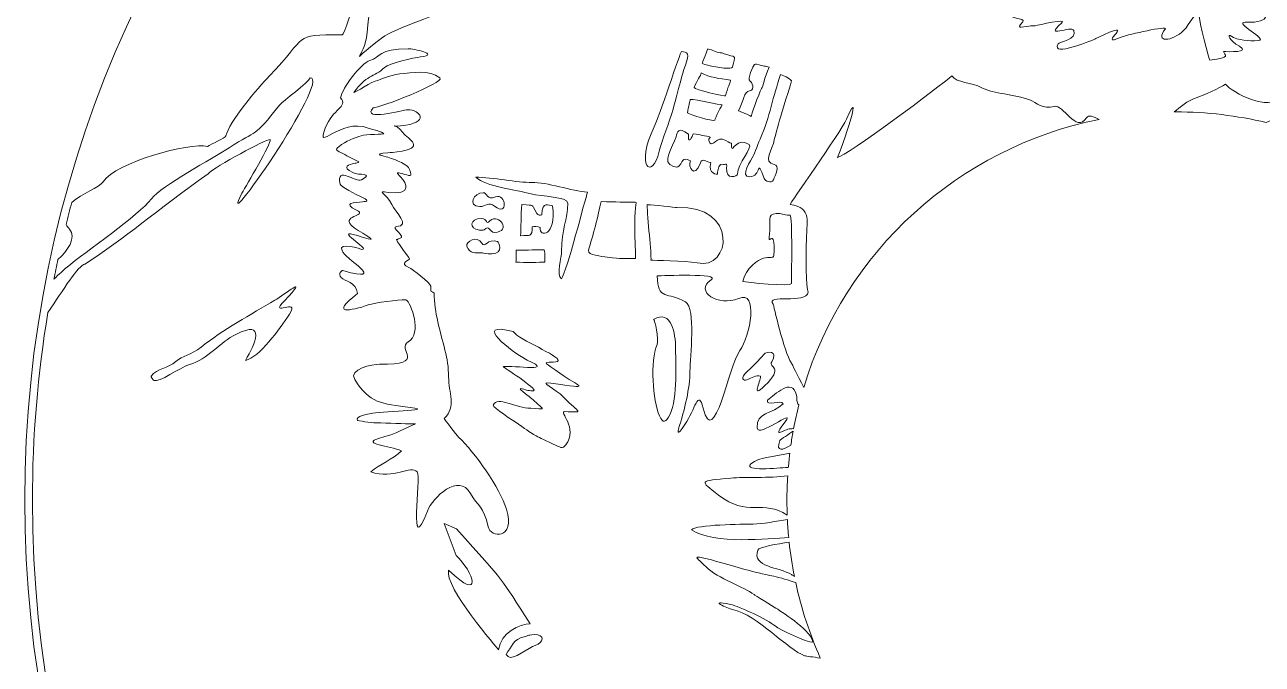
# Model space of a CAD drawing. Header units: inches. Extents: x 50 to 350, y -350 to -50.
# Drawn here: x 50 to 211.3, y -221.4 to -138 of the extents above; entities that cross this region are included whole.
import ezdxf

# ---------------------------------------------------------------- set-up
doc = ezdxf.new("R2010")
doc.units = ezdxf.units.IN
doc.header["$MEASUREMENT"] = 0
doc.layers.add('Layer 1', color=7, linetype='Continuous')

msp = doc.modelspace()

# ---------------------------------------------------------------- linework, layer by layer
at = {"layer": 'Layer 1', "lineweight": 0}
for points, knots in [([(350, -200), (350, -282.84), (282.84, -350), (200, -350), (117.16, -350), (50, -282.84), (50, -200), (50, -117.16), (117.16, -50), (200, -50), (282.84, -50), (350, -117.16), (350, -200)], [0, 0, 0, 0, 1, 1, 1, 2, 2, 2, 3, 3, 3, 4, 4, 4, 4]), ([(200, -149.38), (199.93, -149.38), (199.86, -149.39), (199.8, -149.39), (200.62, -148.73), (201.47, -147.95), (202.79, -147.51), (203.52, -147.26), (205.83, -146.22), (206.49, -145.77), (207.36, -146.89), (212.32, -149.42), (213.56, -147.45), (213.85, -146.98), (218.53, -143.64), (219.02, -143.57), (219.03, -143.57), (220.96, -141.99), (221.45, -141.77), (224.22, -140.52), (220.14, -141.86), (220.33, -137.75), (220.33, -137.74), (221.24, -135.93), (221.68, -138.27), (221.89, -139.42), (223.3, -140.72), (223.94, -139.05), (224.04, -138.79), (225.84, -137.73), (226.37, -136.82), (226.48, -136.8), (229.15, -136.02), (229.43, -135.74), (229.67, -135.49), (229.7, -135.53), (229.93, -135.36), (231.18, -135.05), (234.56, -132.42), (237.17, -131.75), (240.17, -130.98), (240.8, -128.04), (241.65, -127.51), (243.08, -126.62), (245.55, -122.8), (244.17, -121.81), (244, -121.68), (244.52, -119.76), (241.66, -120.27), (238.63, -120.8), (239.54, -125.08), (231.19, -125.08), (229.72, -125.08), (228.67, -123), (229.59, -121.69), (230.55, -120.34), (232.01, -114.36), (229.43, -115.13), (226.68, -115.95), (226.05, -121.11), (224.28, -123.37), (222.84, -125.21), (221.68, -125.91), (220.05, -127.56), (219.09, -128.53), (219.34, -129.09), (217.71, -129.09), (213.7, -126.6), (209.32, -131.68), (205.09, -132.67), (202.79, -133.2), (204.06, -133.09), (203.5, -133.69), (201.12, -133.35), (198.45, -133.91), (196.22, -133.12), (194.68, -132.58), (191.07, -133.48), (189.77, -132.48), (189.57, -132.34), (189.57, -132.34), (189.38, -132.23), (188.6, -132.25), (188.29, -129.91), (183.07, -129.91), (181.11, -129.91), (181.63, -128.48), (179.7, -128.41), (179.58, -128.41), (179.54, -128.36), (179.47, -128.28), (179.22, -124), (174.31, -119.57), (172.05, -116.55), (168.95, -112.4), (162.31, -112.68), (162.12, -111.41), (161.91, -109.95), (160.86, -112.4), (161.24, -109.2), (161.28, -108.87), (160.74, -108.38), (160.48, -108.04), (160.23, -107.17), (158.35, -108.29), (157.46, -108.29), (156.07, -108.29), (159, -107.14), (159.56, -107.05), (160.01, -106.99), (161.19, -106.66), (161.52, -106.44), (163.69, -105.8), (162.67, -105.52), (165.52, -105.13), (165.83, -105.08), (167.25, -105.08), (168.16, -105.05), (168.48, -105.04), (169.02, -105.06), (168.43, -104.61), (166.56, -103.19), (167.73, -102.23), (167.85, -100.92), (167.65, -100.06), (168.14, -97.25), (168.67, -96.49), (168.72, -96.41), (168.86, -93.37), (169.33, -92.22), (169.55, -91.71), (170.39, -87.4), (170.03, -87.08), (170.14, -85.37), (168.94, -84.9), (168.85, -84.5), (168.49, -84.23), (166.97, -82.38), (166.97, -82.15), (166.97, -79.09), (166.35, -73.59), (164.46, -71.27), (163.82, -69.83), (161.35, -68.67), (160.03, -66.82), (159.47, -66.04), (156.71, -64.75), (155.78, -64.56), (155.78, -64.56), (155.62, -64.51), (155.62, -64.51), (152.94, -63.57), (141.72, -64.73), (138.92, -66.89), (138.38, -67.3), (137.2, -67.45), (136.62, -68.98), (136.48, -69.34), (136.01, -69.82), (135.94, -70.33), (135.6, -70.65), (134.2, -75.21), (134.25, -76.03), (134.25, -76.05), (133.87, -78.67), (133.87, -79.54), (133.87, -81.44), (133.37, -82.67), (133.37, -84.56), (131.97, -85.37), (127.71, -95.84), (126.03, -98.44), (123.8, -101.91), (127.49, -100.71), (122.05, -101.89), (120.64, -102.2), (120.47, -104), (116.21, -103.74), (113.93, -103.61), (110.61, -104.21), (109.4, -106.37), (108.59, -107.81), (105.8, -109.32), (104.74, -111.4), (104.74, -111.4), (104.54, -111.64), (104.54, -111.64), (101.58, -110.98), (97.92, -121.19), (97.08, -122.17), (96.94, -122.34), (97.02, -122.34), (97.02, -122.67), (95.24, -125.39), (92.09, -139.34), (91.35, -139.34), (84.7, -139.34), (87.11, -139.36), (81.86, -144.71), (80.5, -146.1), (76.52, -150.82), (76.22, -152.52), (76.18, -152.73), (74.18, -153.65), (73.83, -153.88), (71.46, -153.32), (61.9, -155.96), (60.2, -158.5), (59.72, -159.21), (57.49, -160.04), (56.13, -161.19), (55.87, -162.15), (55.62, -163.12), (55.38, -164.08), (55.5, -164.27), (55.65, -164.47), (55.84, -164.67), (56.8, -165.7), (55.54, -167.63), (54.33, -168.63), (54.15, -169.49), (53.97, -170.35), (53.8, -171.21), (54.47, -170.55), (55.05, -170), (55.51, -169.61), (57.84, -167.69), (64.94, -162.83), (66.5, -160.73), (67.86, -159.02), (74.44, -155.48), (76.65, -154.06), (80.42, -151.62), (79.72, -152.91), (83.22, -148.5), (83.66, -147.94), (86.95, -145.6), (87.19, -144.93), (90.06, -144.93), (74.75, -166.84), (78.31, -159.98), (78.88, -158.87), (82.22, -153.47), (81.97, -152.99), (81.49, -152.9), (74.83, -156.51), (73.89, -157.45), (66.93, -162.42), (63.15, -165.77), (57.85, -169.25), (57.01, -169.34), (55.03, -172.56), (53.02, -175.55), (51.69, -183.52), (51, -191.7), (51, -200.04), (51, -282.33), (117.71, -349.04), (200, -349.04), (241.35, -349.04), (278.76, -332.2), (305.76, -305), (304.97, -302.41), (304.53, -299.19), (304.63, -295.51), (304.05, -294.42), (302.83, -273.85), (307.5, -281.7), (311.04, -287.64), (304.17, -291.64), (311.88, -290.77), (312.49, -287.99), (311.46, -286.5), (311.2, -286.22), (310.75, -285.74), (309.82, -279.72), (307.92, -276.14), (305.04, -270.73), (319.64, -282.64), (320.07, -285.08), (320.41, -286.94), (321.16, -286.87), (323.38, -283.6), (325.04, -281.14), (326.64, -278.64), (328.16, -276.09), (329.17, -274.39), (329.69, -273.79), (328.44, -273.23), (325.52, -271.95), (320.25, -270.16), (318.31, -268.11), (318.89, -267.16), (322.95, -264.5), (324.7, -264.37), (328.67, -264.08), (331.49, -263.79), (334.47, -264.29), (335.24, -262.7), (337.15, -258.9), (338.16, -255.94), (338.89, -253.83), (339.34, -252.21), (337.75, -251.84), (336.8, -251.63), (335.69, -251.39), (334.47, -251.45), (330.81, -251.62), (330.92, -249.05), (328.02, -252.83), (328.01, -252.84), (326.47, -253.82), (325.24, -254.57), (320.66, -257.4), (321, -248.42), (316.28, -255.1), (314.38, -257.8), (312.43, -260.29), (309.33, -261.62), (305.9, -263.1), (303.73, -266.3), (303.67, -263.42), (305.01, -260.07), (310.81, -256.43), (306.68, -257.58), (303.37, -258.5), (298.03, -262.98), (300.05, -259.62), (300.05, -259.57), (305.15, -255.62), (305.75, -254.41), (307.21, -251.52), (316.95, -249.99), (319.75, -248.81), (323.55, -247.21), (322.89, -247.78), (323.1, -248.1), (324.04, -249.51), (326.7, -247.14), (328.48, -247.06), (333.36, -246.83), (330.29, -244.72), (334.46, -246.82), (335.59, -247.39), (338.42, -246.65), (340.2, -247), (341.38, -247.23), (341.57, -246.77), (342.56, -243.52), (346.75, -229.77), (349, -215.17), (349, -200.04), (349, -170.79), (340.57, -143.51), (326, -120.5), (326, -120.5), (326.87, -139.41), (326.87, -139.41), (326.87, -139.41), (325.02, -139.99), (325.02, -139.99), (325.02, -139.99), (323.98, -117.38), (323.98, -117.38), (319.15, -110.16), (313.71, -103.38), (307.74, -97.12), (307.74, -97.12), (306.31, -97.13), (306.31, -97.13), (306.31, -97.13), (308.06, -144.17), (308.06, -144.17), (308.06, -144.17), (321.07, -145.8), (321.07, -145.8), (321.07, -145.8), (296.44, -147.19), (296.44, -147.19), (296.44, -147.19), (305.04, -144.41), (305.04, -144.41), (305.04, -144.41), (305.73, -143.13), (305.73, -143.13), (305.73, -143.13), (303.99, -95.85), (303.99, -95.85), (303.99, -95.85), (293.07, -97.82), (293.07, -97.82), (293.07, -97.82), (293.89, -134.88), (293.89, -134.88), (293.89, -134.88), (292.61, -136.04), (292.61, -136.04), (292.61, -136.04), (291.21, -102.01), (291.21, -102.01), (291.21, -102.01), (280.64, -101.19), (280.64, -101.19), (280.64, -101.19), (281.46, -138.25), (281.46, -138.25), (281.46, -138.25), (269.03, -138.95), (269.03, -138.95), (269.03, -138.95), (269.49, -137.78), (269.49, -137.78), (269.49, -137.78), (278.67, -137.09), (278.67, -137.09), (278.67, -137.09), (278.59, -116.18), (278.59, -116.18), (278.59, -116.18), (265.83, -114.2), (265.83, -114.2), (265.83, -114.2), (266.24, -133.49), (266.24, -133.49), (266.24, -133.49), (264.84, -133.02), (264.84, -133.02), (264.84, -133.02), (264.29, -123.73), (264.29, -123.73), (264.29, -123.73), (255.49, -124.71), (255.49, -124.71), (255.49, -124.71), (255.28, -140.86), (255.28, -140.86), (255.28, -140.86), (253.79, -139.12), (253.79, -139.12), (253.79, -139.12), (253.76, -126.87), (253.76, -126.87), (253.76, -126.87), (246.01, -126.17), (246.01, -126.17), (246.01, -126.17), (245.5, -144.99), (245.5, -144.99), (245.5, -144.99), (244.06, -143.83), (244.06, -143.83), (244.06, -143.83), (244.17, -138.42), (244.17, -138.42), (244.17, -138.42), (232.61, -139.75), (232.61, -139.75), (232.61, -139.75), (232.32, -142.55), (232.32, -142.55), (232.32, -142.55), (228.89, -147.48), (228.89, -147.48), (228.89, -147.48), (219.31, -147.54), (219.31, -147.54), (219.31, -147.54), (211.81, -150.77), (211.81, -150.77), (208.02, -149.87), (204.07, -149.38), (200, -149.38), (200, -149.38), (200, -149.38), (200, -149.38)], [0, 0, 0, 0, 1, 1, 1, 2, 2, 2, 3, 3, 3, 4, 4, 4, 5, 5, 5, 6, 6, 6, 7, 7, 7, 8, 8, 8, 9, 9, 9, 10, 10, 10, 11, 11, 11, 12, 12, 12, 13, 13, 13, 14, 14, 14, 15, 15, 15, 16, 16, 16, 17, 17, 17, 18, 18, 18, 19, 19, 19, 20, 20, 20, 21, 21, 21, 22, 22, 22, 23, 23, 23, 24, 24, 24, 25, 25, 25, 26, 26, 26, 27, 27, 27, 28, 28, 28, 29, 29, 29, 30, 30, 30, 31, 31, 31, 32, 32, 32, 33, 33, 33, 34, 34, 34, 35, 35, 35, 36, 36, 36, 37, 37, 37, 38, 38, 38, 39, 39, 39, 40, 40, 40, 41, 41, 41, 42, 42, 42, 43, 43, 43, 44, 44, 44, 45, 45, 45, 46, 46, 46, 47, 47, 47, 48, 48, 48, 49, 49, 49, 50, 50, 50, 51, 51, 51, 52, 52, 52, 53, 53, 53, 54, 54, 54, 55, 55, 55, 56, 56, 56, 57, 57, 57, 58, 58, 58, 59, 59, 59, 60, 60, 60, 61, 61, 61, 62, 62, 62, 63, 63, 63, 64, 64, 64, 65, 65, 65, 66, 66, 66, 67, 67, 67, 68, 68, 68, 69, 69, 69, 70, 70, 70, 71, 71, 71, 72, 72, 72, 73, 73, 73, 74, 74, 74, 75, 75, 75, 76, 76, 76, 77, 77, 77, 78, 78, 78, 79, 79, 79, 80, 80, 80, 81, 81, 81, 82, 82, 82, 83, 83, 83, 84, 84, 84, 85, 85, 85, 86, 86, 86, 87, 87, 87, 88, 88, 88, 89, 89, 89, 90, 90, 90, 91, 91, 91, 92, 92, 92, 93, 93, 93, 94, 94, 94, 95, 95, 95, 96, 96, 96, 97, 97, 97, 98, 98, 98, 99, 99, 99, 100, 100, 100, 101, 101, 101, 102, 102, 102, 103, 103, 103, 104, 104, 104, 105, 105, 105, 106, 106, 106, 107, 107, 107, 108, 108, 108, 109, 109, 109, 110, 110, 110, 111, 111, 111, 112, 112, 112, 113, 113, 113, 114, 114, 114, 115, 115, 115, 116, 116, 116, 117, 117, 117, 118, 118, 118, 119, 119, 119, 120, 120, 120, 121, 121, 121, 122, 122, 122, 123, 123, 123, 124, 124, 124, 125, 125, 125, 126, 126, 126, 127, 127, 127, 128, 128, 128, 129, 129, 129, 130, 130, 130, 131, 131, 131, 132, 132, 132, 133, 133, 133, 134, 134, 134, 135, 135, 135, 136, 136, 136, 137, 137, 137, 138, 138, 138, 139, 139, 139, 140, 140, 140, 141, 141, 141, 142, 142, 142, 143, 143, 143, 144, 144, 144, 145, 145, 145, 146, 146, 146, 147, 147, 147, 148, 148, 148, 149, 149, 149, 150, 150, 150, 151, 151, 151, 152, 152, 152, 153, 153, 153, 154, 154, 154, 155, 155, 155, 156, 156, 156, 157, 157, 157, 158, 158, 158, 158]), ([(100.79, -126.51), (100.9, -126.58), (102.01, -127.21), (101.24, -127.47), (100.51, -127.72), (100.9, -128.33), (101.07, -128.28), (102.33, -127.87), (104.42, -128.08), (103.58, -128.48), (99.61, -130.38), (101.11, -129.92), (98.43, -132.9), (98.57, -132.95), (103.37, -130.43), (103.64, -130.65), (104.59, -131.39), (104.64, -129.92), (106.46, -129.92), (106.46, -130.75), (103.96, -132.47), (104.89, -132), (108.35, -130.23), (106.31, -132.61), (105.06, -132.93), (102.99, -133.46), (101.47, -134.83), (103.67, -133.98), (110.71, -131.28), (104.56, -134.94), (102.6, -134.94), (101.54, -134.94), (99.81, -135.73), (99.89, -136.45), (101.53, -135.94), (103.34, -136.39), (104.64, -136.25), (105.02, -136.22), (98.1, -138.57), (96.61, -139.69), (91.53, -143.52), (94.37, -142.58), (94.62, -139.03), (94.83, -136.05), (95.21, -135.95), (95.87, -133.55), (96.11, -132.69), (99.04, -130.22), (98.55, -129.48), (98.18, -128.92), (100.65, -126.41), (100.79, -126.51), (100.79, -126.51), (100.79, -126.51), (100.79, -126.51)], [0, 0, 0, 0, 1, 1, 1, 2, 2, 2, 3, 3, 3, 4, 4, 4, 5, 5, 5, 6, 6, 6, 7, 7, 7, 8, 8, 8, 9, 9, 9, 10, 10, 10, 11, 11, 11, 12, 12, 12, 13, 13, 13, 14, 14, 14, 15, 15, 15, 16, 16, 16, 17, 17, 17, 18, 18, 18, 18]), ([(203.04, -136.69), (203.04, -135.5), (201.66, -138.18), (201.13, -138.7), (199.52, -140.29), (197.17, -140.41), (198.66, -138.54), (198.95, -138.17), (193.97, -139.21), (192.91, -139.65), (189.25, -141.17), (195.88, -136.73), (189.59, -139.83), (189.29, -139.98), (183.64, -142.35), (184.69, -140.51), (184.82, -140.28), (187.2, -139.95), (186.74, -138.77), (186.46, -138.04), (182.65, -139.97), (185.14, -137.82), (186.04, -137.04), (182.08, -138.13), (181.7, -138.14), (180.07, -138.17), (179.04, -138.83), (180.08, -137.63), (180.49, -137.15), (178.09, -137.2), (178.04, -136.51), (178.03, -136.29), (175.11, -136.56), (178.08, -135.22), (178.85, -134.87), (173.63, -135.47), (176.51, -133.69), (177.15, -133.29), (182.79, -132.24), (177.4, -132.24), (176.34, -132.24), (178.55, -131.16), (175.79, -130.87), (175.67, -130.86), (175.48, -130.72), (175.38, -130.63), (175.38, -130.63), (175.4, -130.43), (175.4, -130.43), (177.3, -129.83), (178.84, -128.07), (179.62, -130.57), (180.11, -132.13), (181.16, -130.72), (182.72, -130.99), (183.14, -131.07), (183.81, -131.13), (184.26, -131.57), (184.33, -131.64), (185.08, -131.45), (185.18, -131.55), (185.77, -131.53), (186.08, -131.8), (185.77, -132.74), (183.73, -133.36), (182.19, -133), (180.81, -135.38), (180.32, -136.24), (183.42, -135.63), (184.4, -134.77), (185.14, -134.12), (188.89, -132.04), (189.45, -133.95), (189.74, -134.94), (192.14, -133.9), (193.83, -134.12), (195.39, -134.33), (193.92, -134.79), (197.07, -134.62), (198.86, -134.52), (203.24, -136.32), (204.27, -134.61), (204.51, -134.21), (205.51, -134.27), (207.11, -134.31), (208.89, -134.35), (208.31, -135.02), (208.43, -132.69), (209.41, -132.01), (211.44, -133.69), (213.86, -131.66), (213.87, -131.65), (215.22, -131.08), (215.64, -130.8), (217.75, -129.42), (215.47, -131.61), (215.34, -133.93), (215.26, -135.23), (211.5, -136.21), (210.68, -136.12), (211.88, -136.3), (212.82, -137.79), (209.08, -137.7), (207.42, -137.66), (212.26, -140.03), (210.77, -140.08), (209.51, -140.13), (208.2, -140.12), (207.11, -139.44), (206.82, -139.26), (206.89, -140.05), (208.31, -140.83), (209.82, -141.66), (206.79, -141.53), (206.24, -141.51), (206.38, -142.05), (207.37, -142.26), (204.45, -142.64), (204.36, -142.65), (203.04, -137.51), (203.04, -136.69), (203.04, -136.69), (203.04, -136.69), (203.04, -136.69)], [0, 0, 0, 0, 1, 1, 1, 2, 2, 2, 3, 3, 3, 4, 4, 4, 5, 5, 5, 6, 6, 6, 7, 7, 7, 8, 8, 8, 9, 9, 9, 10, 10, 10, 11, 11, 11, 12, 12, 12, 13, 13, 13, 14, 14, 14, 15, 15, 15, 16, 16, 16, 17, 17, 17, 18, 18, 18, 19, 19, 19, 20, 20, 20, 21, 21, 21, 22, 22, 22, 23, 23, 23, 24, 24, 24, 25, 25, 25, 26, 26, 26, 27, 27, 27, 28, 28, 28, 29, 29, 29, 30, 30, 30, 31, 31, 31, 32, 32, 32, 33, 33, 33, 34, 34, 34, 35, 35, 35, 36, 36, 36, 37, 37, 37, 38, 38, 38, 39, 39, 39, 40, 40, 40, 41, 41, 41, 41]), ([(100.16, -169.71), (100.37, -169.8), (102.92, -171.7), (102.92, -172.11), (102.92, -173.14), (102.87, -172.57), (103.36, -173.01), (103.36, -175.53), (104.15, -177.98), (104.77, -180.44), (105.06, -181.6), (105.24, -182.7), (105.24, -183.94), (105.24, -185.98), (106.29, -187.81), (104.68, -189.37), (104.68, -189.45), (106.32, -191.56), (106.55, -191.78), (108.62, -193.75), (111.95, -198.45), (112.77, -201.17), (114.01, -205.26), (110.67, -204.92), (110.38, -203.47), (109.84, -200.83), (109.01, -200.81), (108.1, -199.15), (106.56, -196.36), (103.18, -199.65), (102.48, -201.45), (99.9, -208.06), (101.75, -196.97), (101.14, -196.32), (100.28, -195.4), (98.11, -197.33), (95.09, -196.33), (96.28, -195.26), (97.96, -194.76), (99.1, -193.57), (97.58, -192.96), (93.85, -192.64), (96.11, -191.97), (98.69, -191.22), (98.3, -191.22), (100.91, -190.06), (99.24, -190.06), (97.5, -189.94), (95.78, -189.94), (95.13, -189.94), (93.37, -189.62), (93.36, -189.62), (93.04, -189.01), (94.79, -188.8), (95.14, -188.69), (95.88, -188.46), (103.86, -188.34), (100.29, -187.92), (96.46, -187.47), (94.97, -187.35), (93.01, -184.29), (92.12, -182.9), (95.37, -182.27), (96.22, -182.29), (102.62, -182.44), (98.33, -180.29), (99.98, -179.37), (101.85, -178.32), (100.37, -174.2), (99.66, -173.89), (98.69, -173.89), (95.63, -174.26), (94.78, -174.55), (92.52, -175.32), (89.6, -175.93), (93.39, -173.08), (93.15, -171.42), (91.75, -171.55), (91.22, -170.98), (90.78, -170.51), (91.27, -170.03), (91.47, -170.08), (97.68, -171.82), (91.45, -168.38), (91.39, -167.5), (90.68, -166.22), (93.93, -167.31), (93.94, -167.31), (95.18, -167.38), (90, -164.45), (93.35, -165.52), (97.01, -166.7), (94.22, -165.42), (92.94, -164.49), (90.7, -162.85), (94.92, -163), (93.24, -162.19), (91.3, -161.26), (92.94, -161.23), (94.04, -161.11), (94.61, -161.05), (94.94, -161), (94.12, -160.59), (93.06, -160.08), (91.16, -159.17), (91.09, -158.79), (90.58, -156.3), (93.17, -158.67), (93.88, -158.25), (95.57, -157.26), (93.51, -157.72), (92.74, -157.3), (91.26, -156.52), (92.18, -156.24), (93.05, -156.08), (93.46, -156.01), (93.89, -155.99), (93.03, -155.63), (92.35, -155.34), (91.55, -154.84), (90.97, -154.57), (90.39, -154.31), (90.63, -154.14), (90.97, -153.88), (91.8, -153.26), (93.05, -152.69), (93.85, -152.49), (94.51, -152.32), (96.81, -152.26), (96.82, -152.26), (96.75, -151.99), (95.06, -151.6), (94.78, -151.49), (91.09, -150.08), (87.89, -154.85), (89.17, -151.49), (90.13, -148.94), (92.18, -148.77), (91.17, -147.54), (91.34, -146.3), (93.83, -143.01), (94.97, -142.68), (96.48, -142.25), (96.03, -141.14), (99.98, -141.14), (100.58, -141.14), (104.26, -141.89), (101.57, -142.21), (100.79, -142.31), (97.46, -143.06), (96.89, -143.6), (95.54, -144.88), (94.38, -144.61), (92.91, -146.86), (92.96, -146.94), (95.4, -145.34), (95.96, -145.29), (96.21, -145.27), (97.53, -144.56), (98.87, -144.44), (100.5, -144.3), (102.73, -143.82), (104.1, -144.96), (104.79, -145.53), (96.17, -148.92), (95.42, -148.85), (93.8, -150.7), (99.38, -149.1), (99.91, -149.1), (101.52, -149.1), (102.94, -150.79), (98.97, -151.22), (97.5, -151.38), (98.25, -150.74), (99.27, -152.06), (99.96, -152.96), (102.46, -154.06), (98.54, -154.61), (98.15, -154.66), (97.74, -154.69), (97.32, -154.72), (95.16, -154.87), (96.84, -155.15), (97.33, -155.3), (98.49, -155.65), (99.92, -156.25), (100.16, -156.88), (100.6, -158.03), (100.15, -157.68), (99.17, -157.43), (98.44, -157.24), (98.39, -157.29), (98.97, -157.84), (99.9, -158.73), (100.47, -160.29), (97.37, -159.88), (95.72, -159.66), (97.11, -159.94), (97.83, -161.44), (98.33, -162.47), (100.33, -164.25), (98.46, -164.34), (97.59, -164.38), (99.84, -165.71), (98.86, -165.9), (98.53, -165.96), (98.7, -166.05), (98.44, -166.03), (98.74, -166.67), (100.09, -168.43), (100.1, -168.46), (100.43, -168.76), (98.47, -169.04), (100.16, -169.71), (100.16, -169.71), (100.16, -169.71), (100.16, -169.71)], [0, 0, 0, 0, 1, 1, 1, 2, 2, 2, 3, 3, 3, 4, 4, 4, 5, 5, 5, 6, 6, 6, 7, 7, 7, 8, 8, 8, 9, 9, 9, 10, 10, 10, 11, 11, 11, 12, 12, 12, 13, 13, 13, 14, 14, 14, 15, 15, 15, 16, 16, 16, 17, 17, 17, 18, 18, 18, 19, 19, 19, 20, 20, 20, 21, 21, 21, 22, 22, 22, 23, 23, 23, 24, 24, 24, 25, 25, 25, 26, 26, 26, 27, 27, 27, 28, 28, 28, 29, 29, 29, 30, 30, 30, 31, 31, 31, 32, 32, 32, 33, 33, 33, 34, 34, 34, 35, 35, 35, 36, 36, 36, 37, 37, 37, 38, 38, 38, 39, 39, 39, 40, 40, 40, 41, 41, 41, 42, 42, 42, 43, 43, 43, 44, 44, 44, 45, 45, 45, 46, 46, 46, 47, 47, 47, 48, 48, 48, 49, 49, 49, 50, 50, 50, 51, 51, 51, 52, 52, 52, 53, 53, 53, 54, 54, 54, 55, 55, 55, 56, 56, 56, 57, 57, 57, 58, 58, 58, 59, 59, 59, 60, 60, 60, 61, 61, 61, 62, 62, 62, 63, 63, 63, 64, 64, 64, 65, 65, 65, 66, 66, 66, 67, 67, 67, 68, 68, 68, 69, 69, 69, 70, 70, 70, 71, 71, 71, 72, 72, 72, 72]), ([(135.61, -141.49), (136.32, -141.68), (136.87, -141.41), (135.86, -143.99), (135.84, -144.02), (134.63, -148.5), (134.49, -149.02), (133.99, -150.89), (133.08, -152.91), (132.7, -154.51), (131.74, -158.46), (129.53, -156.43), (132.05, -151.33), (132.57, -150.28), (135.48, -141.45), (135.61, -141.49), (135.61, -141.49), (135.61, -141.49), (135.61, -141.49)], [0, 0, 0, 0, 1, 1, 1, 2, 2, 2, 3, 3, 3, 4, 4, 4, 5, 5, 5, 6, 6, 6, 6]), ([(139.02, -141.17), (139.03, -141.17), (139.58, -141.31), (139.58, -141.32), (140.24, -141.68), (140.75, -141.63), (141.16, -141.79), (142.65, -142.37), (142.66, -141.89), (142.39, -143.03), (142.27, -143.53), (142.23, -143.65), (141.91, -143.68), (141.11, -143.76), (138.97, -143.4), (138.3, -143.05), (138.33, -142.88), (139.02, -141.19), (139.02, -141.17), (139.02, -141.17), (139.02, -141.17), (139.02, -141.17)], [0, 0, 0, 0, 1, 1, 1, 2, 2, 2, 3, 3, 3, 4, 4, 4, 5, 5, 5, 6, 6, 6, 7, 7, 7, 7]), ([(145.12, -143.2), (145.13, -143.19), (145.3, -143.11), (145.4, -143.15), (146.33, -143.46), (146.54, -143.37), (147.01, -143.57), (146.35, -145.02), (146.27, -145.98), (146.04, -146.35), (145.64, -147.01), (144.67, -149.95), (144.65, -149.98), (144.48, -149.83), (143.23, -149.29), (143.03, -149.24), (143.7, -148.02), (143.72, -146.68), (144.48, -146.65), (144.92, -146.64), (145.1, -145.81), (144.54, -145.38), (144.1, -145.04), (144.95, -143.37), (145.12, -143.2), (145.12, -143.2), (145.12, -143.2), (145.12, -143.2)], [0, 0, 0, 0, 1, 1, 1, 2, 2, 2, 3, 3, 3, 4, 4, 4, 5, 5, 5, 6, 6, 6, 7, 7, 7, 8, 8, 8, 9, 9, 9, 9]), ([(137.26, -146.22), (137.59, -145.21), (138.14, -144.71), (138.17, -144.3), (139.29, -144.89), (140.47, -145.03), (142, -145.25), (142.02, -145.43), (141.53, -146.31), (141.35, -147.28), (141.31, -147.47), (137.19, -146.42), (137.26, -146.22), (137.26, -146.22), (137.26, -146.22), (137.26, -146.22)], [0, 0, 0, 0, 1, 1, 1, 2, 2, 2, 3, 3, 3, 4, 4, 4, 5, 5, 5, 5]), ([(148.52, -144.51), (149.75, -144.93), (149.81, -145.32), (149.95, -145.33), (149.11, -148.05), (147.81, -152.28), (147.69, -153.03), (147.49, -154.24), (146.15, -156), (147.66, -156.23), (148.49, -156.35), (147.8, -157.68), (147.57, -158.23), (147.33, -158.81), (146.47, -158.35), (146.37, -158.08), (145.29, -155.16), (146.12, -157.85), (144.46, -157.85), (143.2, -157.85), (144.61, -155.63), (144.99, -155.09), (144.98, -155.08), (145.81, -153.01), (145.84, -152.93), (147.14, -149.97), (147.49, -147.37), (148.52, -144.51), (148.52, -144.51), (148.52, -144.51), (148.52, -144.51)], [0, 0, 0, 0, 1, 1, 1, 2, 2, 2, 3, 3, 3, 4, 4, 4, 5, 5, 5, 6, 6, 6, 7, 7, 7, 8, 8, 8, 9, 9, 9, 10, 10, 10, 10]), ([(151.52, -185.3), (150.73, -183.7), (150.01, -182.28), (149.92, -182.14), (148.94, -180.63), (147.57, -174.49), (147.55, -174.45), (146.42, -173.04), (151.94, -174.51), (152.11, -172.87), (151.77, -172.52), (151.86, -167.6), (151.86, -166.73), (151.86, -163.48), (152.72, -161.96), (149.74, -161.46), (149.65, -161.44), (156.23, -152.22), (157.1, -150.32), (159.63, -144.77), (155.87, -156.11), (155.87, -155.32), (157.06, -155.21), (169.41, -145.95), (170.82, -144.7), (171.5, -145.62), (173.39, -145.5), (174.76, -146.24), (176.3, -147.07), (178.89, -147.02), (181.09, -147.87), (181.78, -148.14), (182.69, -149.12), (184.16, -148.67), (185.37, -148.29), (187.01, -152.25), (188.37, -150.15), (188.65, -149.71), (189.31, -150), (190.03, -150.37), (171.67, -154.03), (156.89, -167.62), (151.52, -185.3), (151.52, -185.3), (151.52, -185.3), (151.52, -185.3)], [0, 0, 0, 0, 1, 1, 1, 2, 2, 2, 3, 3, 3, 4, 4, 4, 5, 5, 5, 6, 6, 6, 7, 7, 7, 8, 8, 8, 9, 9, 9, 10, 10, 10, 11, 11, 11, 12, 12, 12, 13, 13, 13, 14, 14, 14, 15, 15, 15, 15]), ([(136.36, -149.51), (136.53, -148.74), (136.71, -147.89), (136.74, -147.76), (137.54, -147.7), (140.58, -148.52), (140.91, -148.44), (140.92, -148.45), (139.97, -150.16), (139.93, -150.47), (139.61, -150.64), (136.82, -149.82), (136.36, -149.51), (136.36, -149.51), (136.36, -149.51), (136.36, -149.51)], [0, 0, 0, 0, 1, 1, 1, 2, 2, 2, 3, 3, 3, 4, 4, 4, 5, 5, 5, 5]), ([(134.54, -156.5), (132.86, -156.06), (134.51, -153.93), (134.9, -152.63), (135.09, -151.99), (135.13, -151.28), (136.49, -152.29), (136.47, -153.41), (136.76, -153.19), (137.12, -152.26), (137.71, -152.3), (137.87, -152.37), (138.28, -152.44), (140.35, -152.82), (138.68, -152.48), (139.31, -153.41), (139.72, -154.02), (140.15, -152.41), (141.37, -153.13), (142.34, -153.72), (142.02, -153.19), (142.12, -153.97), (142.22, -154.75), (142.81, -152.53), (144.41, -153.65), (144.93, -154.02), (142.85, -156.1), (142.91, -157.48), (142.92, -157.77), (141.31, -158.37), (141.47, -156.68), (141.57, -155.74), (141.25, -156.45), (140.67, -156.23), (140.37, -156.59), (140.29, -157.2), (140.29, -157.51), (140.29, -157.52), (139.04, -157.54), (139.4, -156), (138.7, -155.87), (138.3, -155.37), (138.07, -156.02), (137.3, -158.22), (136.38, -156.52), (136.75, -155.77), (136.5, -155.61), (136.24, -155.53), (135.9, -155.57), (135.7, -155.72), (135.61, -156.06), (135.3, -156.4), (135.06, -156.66), (134.85, -156.58), (134.54, -156.5), (134.54, -156.5), (134.54, -156.5), (134.54, -156.5)], [0, 0, 0, 0, 1, 1, 1, 2, 2, 2, 3, 3, 3, 4, 4, 4, 5, 5, 5, 6, 6, 6, 7, 7, 7, 8, 8, 8, 9, 9, 9, 10, 10, 10, 11, 11, 11, 12, 12, 12, 13, 13, 13, 14, 14, 14, 15, 15, 15, 16, 16, 16, 17, 17, 17, 18, 18, 18, 19, 19, 19, 19]), ([(108.78, -157.9), (110.96, -157.9), (114.2, -158.62), (116.12, -158.58), (117.93, -158.54), (121.39, -159.7), (123.34, -159.85), (123.1, -160.64), (120.6, -170.27), (119.96, -171.16), (119.22, -170.64), (119.97, -168.3), (119.97, -167.59), (119.97, -164.65), (120.75, -163.48), (120.78, -161.27), (120.79, -160.44), (117.27, -160.42), (116.01, -160.08), (114.05, -159.54), (110.07, -159.12), (108.78, -157.9), (108.78, -157.9), (108.78, -157.9), (108.78, -157.9)], [0, 0, 0, 0, 1, 1, 1, 2, 2, 2, 3, 3, 3, 4, 4, 4, 5, 5, 5, 6, 6, 6, 7, 7, 7, 8, 8, 8, 8]), ([(109.31, -161.72), (107.63, -161.61), (108.54, -159.95), (109.74, -159.92), (110.3, -159.9), (110.17, -160.94), (111.35, -160.46), (112.74, -159.88), (113.04, -163.18), (111.24, -161.68), (110.48, -161.04), (110.07, -161.77), (109.31, -161.72), (109.31, -161.72), (109.31, -161.72), (109.31, -161.72)], [0, 0, 0, 0, 1, 1, 1, 2, 2, 2, 3, 3, 3, 4, 4, 4, 5, 5, 5, 5]), ([(114.77, -161.45), (116.63, -161.69), (115.83, -161.18), (116.74, -162.61), (116.9, -162.87), (117.14, -162.88), (117.4, -162.81), (117.42, -160.88), (118.31, -161.59), (118.8, -161.65), (119.31, -165.64), (117.02, -165.8), (117.18, -164.44), (116.8, -164.27), (116.43, -164.32), (116.13, -164.38), (116.13, -165.74), (115.87, -165.47), (114.62, -165.53), (114.71, -164.5), (114.64, -162.9), (114.77, -161.45), (114.77, -161.45), (114.77, -161.45), (114.77, -161.45)], [0, 0, 0, 0, 1, 1, 1, 2, 2, 2, 3, 3, 3, 4, 4, 4, 5, 5, 5, 6, 6, 6, 7, 7, 7, 8, 8, 8, 8]), ([(129.68, -161.2), (129.29, -164.95), (129.64, -166.38), (129.61, -168.51), (127.76, -168.41), (128.01, -168.66), (125.9, -168.31), (125.27, -168.21), (123.28, -168.1), (123.48, -167.43), (124.01, -165.68), (124.78, -162.81), (125.11, -161.07), (127.06, -161.12), (128.28, -161.17), (129.56, -161.14), (129.56, -161.14), (129.68, -161.2), (129.68, -161.2), (129.68, -161.2), (129.68, -161.2), (129.68, -161.2)], [0, 0, 0, 0, 1, 1, 1, 2, 2, 2, 3, 3, 3, 4, 4, 4, 5, 5, 5, 6, 6, 6, 7, 7, 7, 7]), ([(109.28, -164.79), (107.79, -164.66), (108.03, -163.27), (109.48, -163.27), (110.47, -163.27), (109.95, -164.24), (110.68, -163.56), (111.77, -162.54), (113.58, -165), (111.22, -165.09), (110.62, -165.11), (110.52, -164.05), (109.87, -164.77), (109.81, -164.84), (109.38, -164.8), (109.28, -164.79), (109.28, -164.79), (109.28, -164.79), (109.28, -164.79)], [0, 0, 0, 0, 1, 1, 1, 2, 2, 2, 3, 3, 3, 4, 4, 4, 5, 5, 5, 6, 6, 6, 6]), ([(131.12, -161.45), (131.12, -161.45), (131.27, -161.48), (131.27, -161.48), (131.78, -161.47), (134.88, -161.86), (135, -161.86), (143.03, -161.5), (142.1, -170.09), (137.62, -169.08), (136.04, -168.73), (131.92, -168.79), (131.61, -168.7), (131.72, -168.02), (131.12, -163.14), (131.12, -161.45), (131.12, -161.45), (131.12, -161.45), (131.12, -161.45)], [0, 0, 0, 0, 1, 1, 1, 2, 2, 2, 3, 3, 3, 4, 4, 4, 5, 5, 5, 6, 6, 6, 6]), ([(147.95, -162.64), (148.69, -162.59), (148.8, -162.86), (149.75, -162.86), (150.09, -162.86), (149.92, -171.2), (149.93, -171.74), (149.94, -172.21), (143.92, -171.62), (143.58, -171.49), (143.77, -170.76), (144.24, -169.86), (144.83, -169.36), (147.25, -167.28), (147.67, -169.45), (147.67, -167.29), (147.67, -164.43), (146.78, -167.14), (147.06, -165.36), (147.33, -163.62), (146.66, -162.74), (147.95, -162.64), (147.95, -162.64), (147.95, -162.64), (147.95, -162.64)], [0, 0, 0, 0, 1, 1, 1, 2, 2, 2, 3, 3, 3, 4, 4, 4, 5, 5, 5, 6, 6, 6, 7, 7, 7, 8, 8, 8, 8]), ([(109.64, -167.77), (108.8, -167.72), (107.97, -167.91), (107.64, -166.94), (107.42, -166.31), (108.96, -165.38), (109.56, -166.51), (109.95, -167.22), (110.32, -165.84), (111.61, -166.28), (111.74, -166.32), (112.54, -167.8), (110.88, -167.9), (110.17, -167.95), (109.77, -167.77), (109.64, -167.77), (109.64, -167.77), (109.64, -167.77), (109.64, -167.77)], [0, 0, 0, 0, 1, 1, 1, 2, 2, 2, 3, 3, 3, 4, 4, 4, 5, 5, 5, 6, 6, 6, 6]), ([(114.05, -167.41), (115.62, -167.41), (116.77, -167.36), (117.71, -167.36), (117.82, -168.15), (117.75, -167.51), (117.79, -168.96), (117.16, -168.99), (115.16, -169.06), (113.99, -168.96), (114.14, -168.26), (113.97, -167.83), (114.05, -167.41), (114.05, -167.41), (114.05, -167.41), (114.05, -167.41)], [0, 0, 0, 0, 1, 1, 1, 2, 2, 2, 3, 3, 3, 4, 4, 4, 5, 5, 5, 5]), ([(66.47, -183.83), (67.27, -182.85), (68.67, -182.84), (69.7, -181.91), (70.56, -181.13), (71.63, -181.14), (73, -180.04), (75.69, -177.89), (79.59, -175.72), (82.61, -173.94), (83.78, -173.25), (87.31, -170.37), (83.86, -174), (81.63, -176.35), (86.04, -173.41), (84.49, -175.77), (83.18, -177.74), (80.6, -181.39), (78.77, -181.79), (80.03, -179.64), (81.51, -176.39), (77.53, -178.39), (75.5, -179.4), (73.79, -181.63), (71.47, -182.33), (70.16, -182.73), (67.48, -184.73), (66.85, -184.41), (66.73, -184.35), (66.4, -183.91), (66.47, -183.83), (66.47, -183.83), (66.47, -183.83), (66.47, -183.83)], [0, 0, 0, 0, 1, 1, 1, 2, 2, 2, 3, 3, 3, 4, 4, 4, 5, 5, 5, 6, 6, 6, 7, 7, 7, 8, 8, 8, 9, 9, 9, 10, 10, 10, 11, 11, 11, 11]), ([(132.44, -170.76), (133, -170.76), (140.88, -170.38), (139.45, -171.29), (137.16, -172.76), (140.47, -174.86), (143.03, -173.71), (145.7, -172.51), (144.54, -178.66), (143.2, -180.5), (141.77, -182.49), (139.82, -193.61), (138.43, -188.03), (137.77, -185.41), (137.37, -188.2), (136.05, -190.14), (134.88, -191.85), (135.04, -191.25), (135.49, -189.78), (135.97, -188.17), (136.7, -185.49), (136.7, -183.18), (136.7, -181.39), (137.51, -174.97), (136.12, -174.15), (133.82, -172.81), (132.44, -174.02), (132.44, -170.76), (132.44, -170.76), (132.44, -170.76), (132.44, -170.76)], [0, 0, 0, 0, 1, 1, 1, 2, 2, 2, 3, 3, 3, 4, 4, 4, 5, 5, 5, 6, 6, 6, 7, 7, 7, 8, 8, 8, 9, 9, 9, 10, 10, 10, 10]), ([(131.94, -176.46), (134.33, -174.98), (134.82, -178.57), (134.82, -180.02), (134.82, -181.76), (135.15, -186.7), (134.07, -188.87), (133.59, -189.83), (133.19, -190.1), (132.71, -189.02), (131.83, -187.01), (131.5, -181.87), (132.41, -179.73), (132.69, -179.06), (132.13, -176.34), (131.94, -176.46), (131.94, -176.46), (131.94, -176.46), (131.94, -176.46)], [0, 0, 0, 0, 1, 1, 1, 2, 2, 2, 3, 3, 3, 4, 4, 4, 5, 5, 5, 6, 6, 6, 6]), ([(114.54, -178.76), (116.6, -180.04), (121.27, -182.01), (118.85, -182.01), (117.18, -182.01), (118, -182.16), (119.73, -183.45), (122.02, -185.14), (124.4, -185.65), (118.58, -184.74), (116.74, -184.45), (119.23, -185.55), (120.18, -186.54), (122.4, -188.81), (122.93, -188.53), (120.39, -188.47), (119.52, -188.44), (122.21, -190.55), (120.51, -192.81), (120.09, -193.37), (119.79, -193.15), (118.85, -192.69), (116.08, -191.36), (116.8, -191.83), (114.34, -190.09), (113.77, -189.69), (110.92, -187.92), (111.05, -187.62), (111.6, -186.34), (114, -188.05), (115.96, -188.03), (117.68, -188), (118.08, -188.61), (116.25, -186.94), (115.99, -186.71), (115.74, -186.5), (115.5, -186.33), (113.65, -184.95), (115.11, -185.62), (115.41, -185.67), (115.64, -185.7), (115.89, -185.73), (116.17, -185.76), (117.38, -185.91), (112.87, -182.93), (112.37, -182.65), (112.42, -182.24), (119.65, -183.5), (115.5, -181.75), (114.47, -181.31), (108.4, -177.02), (112.8, -177.83), (114.26, -178.09), (113.19, -177.93), (114.54, -178.76), (114.54, -178.76), (114.54, -178.76), (114.54, -178.76)], [0, 0, 0, 0, 1, 1, 1, 2, 2, 2, 3, 3, 3, 4, 4, 4, 5, 5, 5, 6, 6, 6, 7, 7, 7, 8, 8, 8, 9, 9, 9, 10, 10, 10, 11, 11, 11, 12, 12, 12, 13, 13, 13, 14, 14, 14, 15, 15, 15, 16, 16, 16, 17, 17, 17, 18, 18, 18, 19, 19, 19, 19]), ([(144.22, -183.17), (144.96, -182.5), (145.67, -181.81), (146.3, -181.04), (146.79, -180.47), (148.24, -180.49), (147.36, -181.97), (146.89, -182.78), (149.09, -182.53), (146.43, -185.12), (144.63, -186.88), (145.9, -184.54), (145.9, -183.86), (145.33, -183.67), (144.74, -184.06), (144.1, -184.32), (143.73, -184.47), (143.09, -184.18), (144.22, -183.17), (144.22, -183.17), (144.22, -183.17), (144.22, -183.17)], [0, 0, 0, 0, 1, 1, 1, 2, 2, 2, 3, 3, 3, 4, 4, 4, 5, 5, 5, 6, 6, 6, 7, 7, 7, 7]), ([(150.21, -190.69), (150.1, -190.68), (149.91, -190.69), (149.62, -190.73), (148.81, -190.86), (147.32, -192.12), (149.11, -189.78), (150.53, -187.93), (145.57, -191.97), (145.45, -190.58), (145.27, -188.5), (147.47, -188.82), (148.83, -187.46), (148.66, -186.79), (146.55, -187.9), (146.82, -186.96), (147.76, -186.3), (150.01, -183.91), (150.59, -186.32), (150.73, -186.89), (150.51, -187.2), (150.89, -187.58), (150.63, -188.6), (150.4, -189.64), (150.21, -190.69), (150.21, -190.69), (150.21, -190.69), (150.21, -190.69)], [0, 0, 0, 0, 1, 1, 1, 2, 2, 2, 3, 3, 3, 4, 4, 4, 5, 5, 5, 6, 6, 6, 7, 7, 7, 8, 8, 8, 9, 9, 9, 9]), ([(149.85, -192.86), (148.81, -193.48), (147.85, -193.83), (148.43, -192.22), (148.5, -192.04), (149.69, -191.4), (150.14, -191.01), (150.03, -191.62), (149.94, -192.24), (149.85, -192.86), (149.85, -192.86), (149.85, -192.86), (149.85, -192.86)], [0, 0, 0, 0, 1, 1, 1, 2, 2, 2, 3, 3, 3, 4, 4, 4, 4]), ([(149.53, -195.73), (149.48, -195.73), (149.44, -195.73), (149.39, -195.74), (148.24, -195.79), (143.6, -196.31), (144.64, -195.29), (145.72, -194.3), (148.03, -194.35), (149.72, -193.87), (149.64, -194.49), (149.58, -195.11), (149.53, -195.73), (149.53, -195.73), (149.53, -195.73), (149.53, -195.73)], [0, 0, 0, 0, 1, 1, 1, 2, 2, 2, 3, 3, 3, 4, 4, 4, 5, 5, 5, 5]), ([(149.38, -201.97), (146.25, -199.86), (144.15, -202.28), (140.43, -199.34), (137.91, -197.36), (137.78, -197.57), (142.04, -197.13), (143.77, -196.95), (147.12, -197.17), (149.44, -196.83), (149.38, -197.89), (149.34, -198.97), (149.34, -200.04), (149.34, -200.69), (149.36, -201.33), (149.38, -201.97), (149.38, -201.97), (149.38, -201.97), (149.38, -201.97)], [0, 0, 0, 0, 1, 1, 1, 2, 2, 2, 3, 3, 3, 4, 4, 4, 5, 5, 5, 6, 6, 6, 6]), ([(104.66, -203.06), (104.66, -203.06), (106.27, -203.76), (106.27, -203.76), (112.82, -211.04), (111.84, -209.87), (115.89, -216.15), (114.53, -216.08), (111.98, -217.37), (111.76, -219.51), (111.74, -219.5), (104.58, -211.24), (105.25, -209.16), (109.81, -213.51), (108.54, -209.35), (106.21, -207.21), (106.21, -207.21), (104.66, -203.06), (104.66, -203.06), (104.66, -203.06), (104.66, -203.06), (104.66, -203.06)], [0, 0, 0, 0, 1, 1, 1, 2, 2, 2, 3, 3, 3, 4, 4, 4, 5, 5, 5, 6, 6, 6, 7, 7, 7, 7]), ([(149.57, -204.89), (146.96, -204.96), (139.9, -205.91), (136.91, -203.86), (137.4, -203.22), (143.61, -203.12), (144.94, -203.13), (146.05, -203.15), (148.09, -202.7), (149.4, -202.55), (149.44, -203.34), (149.5, -204.12), (149.57, -204.89), (149.57, -204.89), (149.57, -204.89), (149.57, -204.89)], [0, 0, 0, 0, 1, 1, 1, 2, 2, 2, 3, 3, 3, 4, 4, 4, 5, 5, 5, 5]), ([(150.31, -209.96), (150.2, -209.88), (150.07, -209.8), (149.94, -209.72), (148.31, -208.7), (144.75, -208.8), (145.54, -206.52), (145.68, -206.12), (148.13, -205.73), (149.63, -205.48), (149.79, -206.99), (150.02, -208.49), (150.31, -209.96), (150.31, -209.96), (150.31, -209.96), (150.31, -209.96)], [0, 0, 0, 0, 1, 1, 1, 2, 2, 2, 3, 3, 3, 4, 4, 4, 5, 5, 5, 5]), ([(153.69, -220.6), (152.75, -220.47), (151.86, -220.36), (151.64, -220.29), (149.5, -219.58), (145.54, -214.98), (142.23, -214.26), (141.64, -214.13), (138.8, -212.92), (141.97, -213.61), (143.18, -213.87), (146.82, -215.61), (147.8, -216.42), (148.35, -216.88), (152.01, -218.61), (152.71, -218.55), (152.71, -217.23), (149, -214.78), (147.9, -214.09), (147.57, -213.89), (145.06, -212.33), (145.05, -212.32), (143.73, -211.3), (140.35, -210.26), (138.77, -208.68), (137.63, -207.54), (136.37, -206.94), (140.14, -207.99), (142.98, -208.78), (144.74, -209.36), (147.62, -209.92), (148.47, -210.08), (149.6, -210.47), (150.48, -210.77), (151.22, -214.18), (152.3, -217.48), (153.69, -220.6), (153.69, -220.6), (153.69, -220.6), (153.69, -220.6)], [0, 0, 0, 0, 1, 1, 1, 2, 2, 2, 3, 3, 3, 4, 4, 4, 5, 5, 5, 6, 6, 6, 7, 7, 7, 8, 8, 8, 9, 9, 9, 10, 10, 10, 11, 11, 11, 12, 12, 12, 13, 13, 13, 13]), ([(112.73, -220.13), (113.46, -219.12), (113.69, -218.12), (115.08, -217.83), (115.71, -217.7), (115.37, -217.62), (116.4, -217.55), (117.87, -217.44), (117.64, -218.66), (116.53, -218.95), (115.78, -219.14), (113.6, -221), (112.99, -220.39), (112.9, -220.3), (112.72, -220.14), (112.73, -220.13), (112.73, -220.13), (112.73, -220.13), (112.73, -220.13)], [0, 0, 0, 0, 1, 1, 1, 2, 2, 2, 3, 3, 3, 4, 4, 4, 5, 5, 5, 6, 6, 6, 6])]:
    msp.add_open_spline(points, degree=3, knots=knots, dxfattribs=at)

doc.saveas('drawing.dxf')
